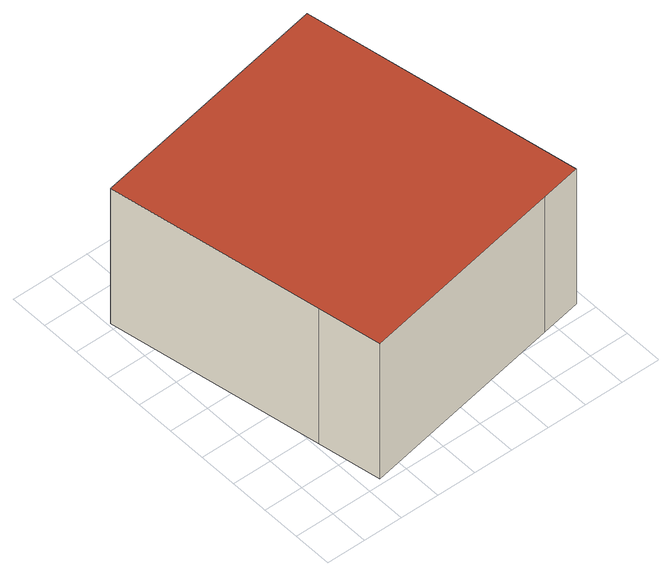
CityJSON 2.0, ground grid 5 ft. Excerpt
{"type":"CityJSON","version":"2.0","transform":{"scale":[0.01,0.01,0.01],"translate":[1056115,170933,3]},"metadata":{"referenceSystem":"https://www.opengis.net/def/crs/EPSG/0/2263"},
"CityObjects":{
"building1":{"type":"Building","attributes":{"name":"Bldg_3210018361","BIN":"4292146"},"geometry":[{"type":"MultiSurface","lod":"2","boundaries":[[[0,1,2,3,4,5]],[[6,7,8,9,10,11]],[[5,4,11,10]],[[0,5,10,9]],[[1,0,9,8]],[[2,1,8,7]],[[3,2,7,6]],[[4,3,6,11]]],"semantics":{"surfaces":[{"type":"RoofSurface","BIN":"4292146"},{"type":"GroundSurface"},{"type":"WallSurface"}],"values":[0,1,2,2,2,2,2,2]}}]}
},
"vertices":[
[3219,4182,2070],[36,3585,2070],[545,871,2070],[695,72,2070],[3370,574,2070],[3878,669,2070],[695,72,68],[545,871,68],[36,3585,68],[3219,4182,68],[3878,669,68],[3370,574,68]
]}
